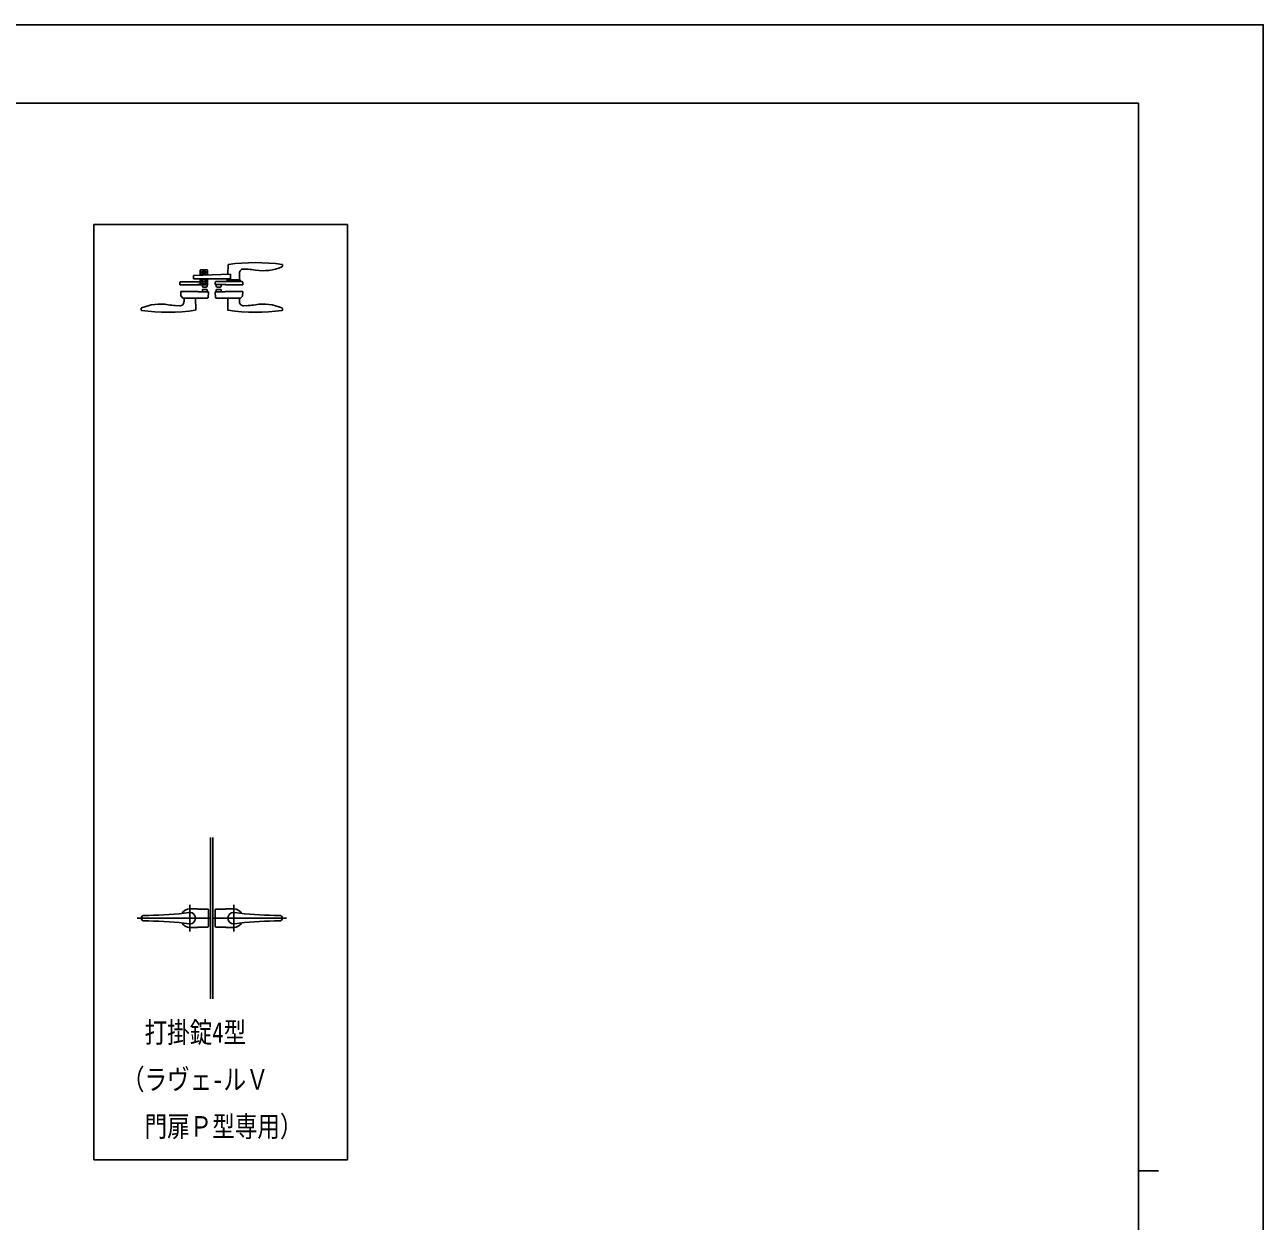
# Model space of a CAD drawing. Units: millimetres, scale not verified. Extents: x -4208 to 4205, y -2972 to 2970.
# Drawn here: x 1131 to 4205, y 0 to 2970 of the extents above; entities that cross this region are included whole.
import ezdxf
from ezdxf.enums import TextEntityAlignment as Align

# ---------------------------------------------------------------- set-up
doc = ezdxf.new("R2010")
doc.units = ezdxf.units.MM
doc.header["$LTSCALE"] = 10
for name, color, linetype in [('0-1_USER1', 3, 'Continuous'), ('0-2_YKK_12', 2, 'Continuous'), ('0-3_YKK_13', 4, 'Continuous'), ('0-4_YKK_A1', 4, 'Continuous'), ('0-6_YKK_ZWAK', 7, 'Continuous')]:
    doc.layers.add(name, color=color, linetype=linetype)
doc.styles.add('ＭＳ ゴシック', font='')
doc.styles.get('ＭＳ ゴシック').set_extended_font_data('MS Gothic')

msp = doc.modelspace()

# ---------------------------------------------------------------- linework, layer by layer
at = {"layer": '0-2_YKK_12'}
for p, q in [((1540.52, 785.33), (1540.52, 719.33)), ((1649.52, 785.33), (1649.52, 719.33)), ((1409.52, 752.33), (1592.02, 752.33)), ((1780.52, 752.33), (1598.02, 752.33))]:
    msp.add_line(p, q, dxfattribs=at)
at = {"layer": '0-3_YKK_13'}
for p, q in [((1635.5, 2374.02), (1635.1, 2350.74)), ((1549.52, 2339.05), (1549.52, 2346.78)), ((1641.69, 2339.05), (1549.52, 2339.05)), ((1641.69, 2350.97), (1550.48, 2347.78)), ((1566.42, 2360.55), (1566.42, 2348.34)), ((1571.42, 2355.55), (1566.42, 2355.55)), ((1566.42, 2350.05), (1571.42, 2350.05)), ((1566.42, 2339.05), (1566.42, 2332.05)), ((1583.42, 2361.55), (1567.42, 2361.55)), ((1571.42, 2358.55), (1579.42, 2358.55)), ((1571.42, 2358.55), (1571.42, 2348.51)), ((1571.42, 2339.05), (1571.42, 2327.05)), ((1571.52, 2358.05), (1571.52, 2348.52)), ((1579.32, 2358.05), (1571.52, 2358.05)), ((1579.32, 2354.25), (1571.52, 2354.25)), ((1579.32, 2350.05), (1571.52, 2350.05)), ((1571.52, 2339.05), (1571.52, 2327.55)), ((1579.32, 2338.05), (1571.52, 2338.05)), ((1579.32, 2348.79), (1579.32, 2358.05)), ((1579.32, 2327.55), (1579.32, 2339.05)), ((1579.42, 2358.55), (1579.42, 2348.79)), ((1584.42, 2355.55), (1579.42, 2355.55)), ((1579.42, 2350.05), (1584.42, 2350.05)), ((1579.42, 2339.05), (1579.42, 2327.05)), ((1584.42, 2348.97), (1584.42, 2360.55)), ((1584.42, 2328.05), (1584.42, 2339.05)), ((1633.57, 2336.55), (1633.57, 2334.55)), ((1664.97, 2337.05), (1634.07, 2337.05)), ((1635.1, 2337.05), (1635.12, 2337.03)), ((1635.26, 2337.05), (1635.24, 2339.05)), ((1641.69, 2350.97), (1641.69, 2339.05)), ((1663.78, 2337.05), (1663.92, 2353.69)), ((1665.47, 2334.55), (1665.47, 2336.55)), ((1685.77, 2363), (1674.44, 2363.59)), ((1515.84, 2324.55), (1516.16, 2330.63)), ((1515.84, 2324.55), (1584.52, 2324.55)), ((1584.52, 2324.55), (1515.84, 2324.55)), ((1517.65, 2332.05), (1555.75, 2332.05)), ((1561.45, 2307.55), (1518.07, 2307.55)), ((1518.07, 2307.55), (1518.64, 2296.61)), ((1555.52, 2332.05), (1566.42, 2332.05)), ((1560.3, 2324.55), (1560.32, 2325.05)), ((1584.49, 2325.05), (1560.32, 2325.05)), ((1561.45, 2307.55), (1561.52, 2307.05)), ((1586.52, 2307.05), (1561.52, 2307.05)), ((1569.52, 2324.55), (1563.22, 2324.55)), ((1566.42, 2336.05), (1571.42, 2336.05)), ((1566.42, 2332.05), (1571.42, 2332.05)), ((1566.42, 2332.05), (1566.42, 2328.05)), ((1567.42, 2327.05), (1583.42, 2327.05)), ((1571.72, 2320.82), (1571.22, 2325.05)), ((1571.22, 2307.05), (1571.71, 2311.28)), ((1579.32, 2332.55), (1571.52, 2332.55)), ((1579.32, 2327.55), (1571.52, 2327.55)), ((1573.7, 2319.05), (1581.84, 2319.05)), ((1581.84, 2313.05), (1573.7, 2313.05)), ((1577.42, 2327.05), (1584.39, 2327.05)), ((1579.42, 2336.05), (1584.42, 2336.05)), ((1579.42, 2332.05), (1584.42, 2332.05)), ((1584.32, 2325.05), (1583.83, 2320.82)), ((1583.83, 2311.28), (1584.32, 2307.05)), ((1584.35, 2327.69), (1584.52, 2324.55)), ((1586.52, 2307.05), (1585.76, 2292.5)), ((1603.83, 2331.13), (1603.52, 2325.05)), ((1603.52, 2325.05), (1629.72, 2325.05)), ((1603.52, 2307.05), (1604.28, 2292.5)), ((1603.52, 2307.05), (1628.52, 2307.05)), ((1670.38, 2332.55), (1605.33, 2332.55)), ((1605.72, 2325.05), (1606.21, 2320.82)), ((1606.21, 2311.28), (1605.72, 2307.05)), ((1616.34, 2319.05), (1608.2, 2319.05)), ((1608.2, 2313.05), (1616.34, 2313.05)), ((1618.32, 2320.82), (1618.82, 2325.05)), ((1618.82, 2307.05), (1618.33, 2311.28)), ((1628.59, 2307.55), (1628.52, 2307.05)), ((1628.59, 2307.55), (1671.97, 2307.55)), ((1629.74, 2324.55), (1629.72, 2325.05)), ((1672.23, 2324.55), (1629.74, 2324.55)), ((1633.52, 2334.05), (1633.52, 2333.55)), ((1665.52, 2334.05), (1633.52, 2334.05)), ((1634.07, 2334.05), (1635.87, 2334.05)), ((1663.17, 2334.05), (1664.97, 2334.05)), ((1665.52, 2334.05), (1665.52, 2333.55)), ((1671.97, 2307.55), (1671.4, 2296.61)), ((1672.23, 2324.55), (1671.88, 2331.13)), ((1523.37, 2291.69), (1518.79, 2296.28)), ((1584.76, 2291.55), (1523.73, 2291.55)), ((1554.79, 2291.55), (1555.29, 2262.84)), ((1605.28, 2291.55), (1666.31, 2291.55)), ((1635.25, 2291.55), (1634.75, 2262.84)), ((1666.67, 2291.69), (1671.25, 2296.28)), ((1504.27, 2273.1), (1515.57, 2272.51)), ((1555.29, 2262.84), (1555.28, 2262.18)), ((1634.75, 2262.84), (1634.76, 2262.18)), ((1685.77, 2273.1), (1674.47, 2272.51))]:
    msp.add_line(p, q, dxfattribs=at)
for points in [[(1770.43, 2370.76), (1770.52, 2373.36), (1770.5, 2374.02)], [(1566.06, 2332.05), (1566.32, 2327.05), (1573.42, 2327.05)], [(1525.07, 2291.55), (1526.25, 2291.55), (1526.09, 2282.32)], [(1664.97, 2291.55), (1663.79, 2291.55), (1663.95, 2282.32)], [(1419.61, 2265.34), (1419.52, 2262.73), (1419.53, 2262.07)], [(1770.43, 2265.34), (1770.52, 2262.73), (1770.51, 2262.07)]]:
    msp.add_lwpolyline(points, dxfattribs=at)
for centre, radius, start, end in [((1636.5, 2374), 1, 97.81776, 179), ((1703.02, 1889.55), 490, 82.18537, 97.81776), ((1722.56, 2479.55), 120, 260.71811, 292.87469), ((1768.43, 2370.83), 2, 292.87469, 358), ((1769.5, 2374.01), 1, 1, 82.18537), ((1550.52, 2346.78), 1, 92, 180), ((1567.42, 2360.55), 1, 90, 180), ((1583.42, 2360.55), 1, 0, 90), ((1634.07, 2336.55), 0.5, 90, 180), ((1673.92, 2353.6), 10, 87, 179.5), ((1664.97, 2336.55), 0.5, 0, 90), ((1677.4, 2203.21), 160, 80.71811, 87), ((1517.65, 2330.55), 1.5, 90, 177), ((1567.42, 2328.05), 1, 180, 270), ((1573.7, 2321.05), 2, 186.65812, 270), ((1573.7, 2311.05), 2, 90, 173.34557), ((1581.84, 2321.05), 2, 270, 353.34188), ((1581.84, 2311.05), 2, 6.65443, 90), ((1583.42, 2328.05), 1, 270, 339.25073), ((1583.42, 2328.05), 1, 339.25073, 0), ((1605.33, 2331.05), 1.5, 90, 177), ((1608.2, 2321.05), 2, 186.65812, 270), ((1608.2, 2311.05), 2, 90, 173.34557), ((1616.34, 2321.05), 2, 270, 353.34188), ((1616.34, 2311.05), 2, 6.65443, 90), ((1632.52, 2333.55), 1, 270, 0), ((1634.07, 2334.55), 0.5, 180, 270), ((1664.97, 2334.55), 0.5, 270, 0), ((1666.52, 2333.55), 1, 180, 270), ((1670.38, 2331.05), 1.5, 3, 90), ((1467.48, 2156.55), 120, 80.71811, 112.87469), ((1512.64, 2432.88), 160, 260.71811, 267), ((1516.09, 2282.5), 10, 267, 359), ((1519.14, 2296.63), 0.5, 183, 225), ((1523.73, 2292.05), 0.5, 225, 270), ((1584.76, 2292.55), 1, 270, 357), ((1605.28, 2292.55), 1, 183, 270), ((1673.95, 2282.5), 10, 181, 273), ((1666.31, 2292.05), 0.5, 270, 315), ((1670.9, 2296.63), 0.5, 315, 357), ((1677.4, 2432.88), 160, 273, 279.28189), ((1722.56, 2156.55), 120, 67.12531, 99.28189), ((1420.53, 2262.09), 1, 181, 262.18537), ((1421.61, 2265.27), 2, 112.87469, 178), ((1487.02, 2746.55), 490, 262.18537, 277.90552), ((1554.28, 2262.2), 1, 277.90552, 359), ((1635.76, 2262.2), 1, 181, 262.09448), ((1703.02, 2746.55), 490, 262.09448, 277.81463), ((1768.43, 2265.27), 2, 2, 67.12531), ((1769.51, 2262.09), 1, 277.81463, 359)]:
    msp.add_arc(centre, radius, start, end, dxfattribs=at)
at = {"layer": '0-4_YKK_A1'}
for p, q in [((1302.02, 2474.55), (1302.02, 152.33)), ((1302.02, 2474.55), (1932.02, 2474.55)), ((1932.02, 2474.55), (1932.02, 152.33)), ((1592.02, 952.33), (1592.02, 552.33)), ((1598.02, 952.33), (1598.02, 552.33)), ((1540.52, 775.33), (1560.01, 775.33)), ((1560.01, 775.33), (1560.32, 774.83)), ((1584.52, 774.83), (1560.32, 774.83)), ((1586.52, 772.83), (1586.52, 731.82)), ((1603.52, 772.83), (1603.52, 731.82)), ((1605.52, 774.83), (1629.72, 774.83)), ((1630.03, 775.33), (1629.72, 774.83)), ((1649.52, 775.33), (1630.03, 775.33)), ((1427.46, 759.33), (1439.01, 759.33)), ((1427.46, 745.33), (1439.01, 745.33)), ((1762.58, 759.33), (1751.03, 759.33)), ((1762.58, 745.33), (1751.03, 745.33)), ((1560.01, 729.33), (1540.52, 729.33)), ((1560.01, 729.33), (1560.32, 729.82)), ((1584.52, 729.82), (1560.32, 729.82)), ((1605.52, 729.82), (1629.72, 729.82)), ((1630.03, 729.33), (1629.72, 729.82)), ((1630.03, 729.33), (1649.52, 729.33)), ((1302.02, 152.33), (1932.02, 152.33))]:
    msp.add_line(p, q, dxfattribs=at)
for centre, radius, start, end in [((1540.52, 752.33), 23, 90, 149.15834), ((1584.52, 772.83), 2, 360, 90), ((1605.52, 772.83), 2, 90, 180), ((1649.52, 752.33), 23, 30.84166, 90), ((1427.46, 751.33), 8, 90, 172.81924), ((1427.46, 753.33), 8, 187.18076, 270), ((1439.01, 1459.33), 700, 270, 278.17052), ((1439.01, 45.33), 700, 81.82948, 90), ((1540.52, 752.33), 23, 210.84166, 270), ((1540.52, 752.33), 14.25, 261.82948, 98.17052), ((1649.52, 752.33), 14.25, 81.82948, 278.17052), ((1649.52, 752.33), 23, 270, 329.15834), ((1751.03, 1459.33), 700, 261.82948, 270), ((1751.03, 45.33), 700, 90, 98.17052), ((1762.58, 751.33), 8, 7.18076, 90), ((1762.58, 753.33), 8, 270, 352.81924), ((1584.52, 731.82), 2, 270, 360), ((1605.52, 731.82), 2, 180, 270)]:
    msp.add_arc(centre, radius, start, end, dxfattribs=at)
at = {"layer": '0-6_YKK_ZWAK'}
for p, q in [((3895.02, 2775), (-3904.98, 2775)), ((3895.02, 2775), (3895.02, -2525)), ((3895.02, 125), (3945.02, 125))]:
    msp.add_line(p, q, dxfattribs=at)
msp.add_lwpolyline([(-4205, -2970), (4205, -2970), (4205, 2970), (-4205, 2970)], close=True, dxfattribs=at)

# ---------------------------------------------------------------- texts
at = {"layer": '0-1_USER1', "style": 'ＭＳ ゴシック', "width": 0.8}
for s, p in [('\u3000打掛錠4型', (1372.2, 427.62)), ('（ラヴェ-ルＶ', (1372.2, 310.96)), ('\u3000門扉Ｐ型専用）', (1372.2, 194.29))]:
    msp.add_text(s, height=51.32, dxfattribs=at).set_placement(p, align=Align.BOTTOM_LEFT)

doc.saveas('drawing.dxf')
